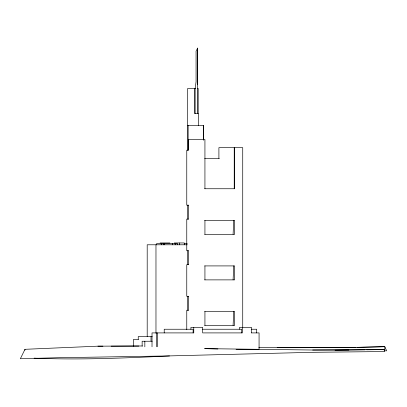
<?xml version="1.0" encoding="UTF-8"?>
<svg xmlns="http://www.w3.org/2000/svg" width="407" height="407" viewBox="0 0 407 407"><rect width="100%" height="100%" fill="white"/><g stroke="black" fill="none" stroke-linecap="round" stroke-linejoin="round"><path stroke-width="0.61" d="M197.599 84.783L197.665 48.092L196.072 51.15L196.072 81.726L195.141 88.456L195.141 113.528M258.811 347.303L349.064 347.527L384.793 346.683L384.895 347.527L384.605 351.541L312.495 352.309L167.394 355.957L57.372 357.738L20.35 358.745L24.99 349.308L97.894 346.174L142.47 345.975M233.094 234.315L233.74 220.35M233.094 279.879L233.74 265.913M233.094 325.437L233.74 311.477M24.878 350.193L24.99 349.308M169.51 355.972C124.41 358.048 79.263 360.088 34.117 358.129M355.642 347.405L277.167 347.456M356.914 347.375L384.793 346.683L386.65 350.819L384.116 350.814M335.063 350.224L365.272 349.832M366.529 349.811L384.768 349.572M384.534 349.572L312.662 350.02L204.594 348.636L217.938 348.997M138.868 346.077L111.142 346.154M97.894 346.174L102.94 346.169M195.736 88.456L187.683 88.456L187.683 125.453M197.578 88.456L198.178 88.456L198.178 113.528M204.675 158.379L219.398 158.379M204.635 188.751L234.656 188.751L234.656 147.675M188.477 205.164L186.767 205.164L186.767 150.224L188.365 150.224L188.365 139.52L204.935 139.52L204.935 188.751M188.502 219.129L186.767 219.129L186.767 250.727L188.477 250.727M204.655 220.35L234.656 220.35L234.656 234.315L204.645 234.315M160.088 242.959L169.892 242.959M174.288 242.959L184.285 242.959L184.285 244.79M184.213 243.569L187.225 243.569M187.276 244.79L147.197 244.79L147.197 336.574M188.502 264.687L186.767 264.687L186.767 296.286L188.477 296.286M204.655 265.913L234.656 265.913L234.656 279.879L204.645 279.879M188.502 310.251L186.767 310.251L186.767 329.695M204.655 311.477L234.656 311.477L234.656 325.437L204.645 325.437M202.579 329.238L241.717 329.238L241.717 332.906M251.343 329.238L256.7 329.238L256.7 332.906M251.445 332.906L259.066 332.906L259.066 349.292L236.065 349.292M152.254 336.574L138.248 336.574L138.248 339.407M138.487 339.407L133.46 339.407L133.46 346.22M152.243 341.239L142.14 341.239L142.14 346.199M312.662 350.02L348.926 350.045M251.516 332.906L251.516 327.401L239.464 327.401L239.464 329.238M242.73 327.737L242.73 147.675L218.905 147.675L218.905 158.379M242.369 327.401L242.369 332.906L202.655 332.906L202.676 327.401L190.914 327.401L190.914 329.238M234.223 147.675L234.223 188.751M204.935 220.35L204.935 234.315M204.935 265.913L204.935 279.879M204.935 311.477L204.935 325.437M203.454 140.064L203.454 125.453L187.317 125.453L187.317 150.224M203.322 125.453L203.322 140.018M198.311 125.437L198.311 113.528L194.541 113.528L194.541 88.456M197.665 48.092L197.665 113.528M193.768 327.401L193.768 332.906L152.015 332.906L152.015 346.769M193.116 332.906L193.116 329.238L164.214 329.238L164.214 332.906M188.365 205.164L188.365 219.129M188.365 250.727L188.365 264.687M188.365 296.286L188.365 310.251M188.136 125.453L188.136 150.224M187.317 205.164L187.317 219.129M187.317 250.727L187.317 264.687M187.317 296.286L187.317 310.251M186.721 243.569L186.721 244.79M179.635 242.959L179.635 244.79M177.503 244.79L177.503 243.569L156.614 243.569L156.614 244.79M175.178 243.569L175.178 244.79M172.675 243.569L172.675 244.79M164.286 243.569L164.286 244.79M163.629 243.569L163.629 244.79M161.279 243.569L161.279 244.79M157.697 332.906L157.697 346.769M156.395 332.906L156.395 346.769M155.973 244.79L155.973 333.191M151.012 336.574L151.012 341M144.836 341.239L144.836 346.82"/></g></svg>
